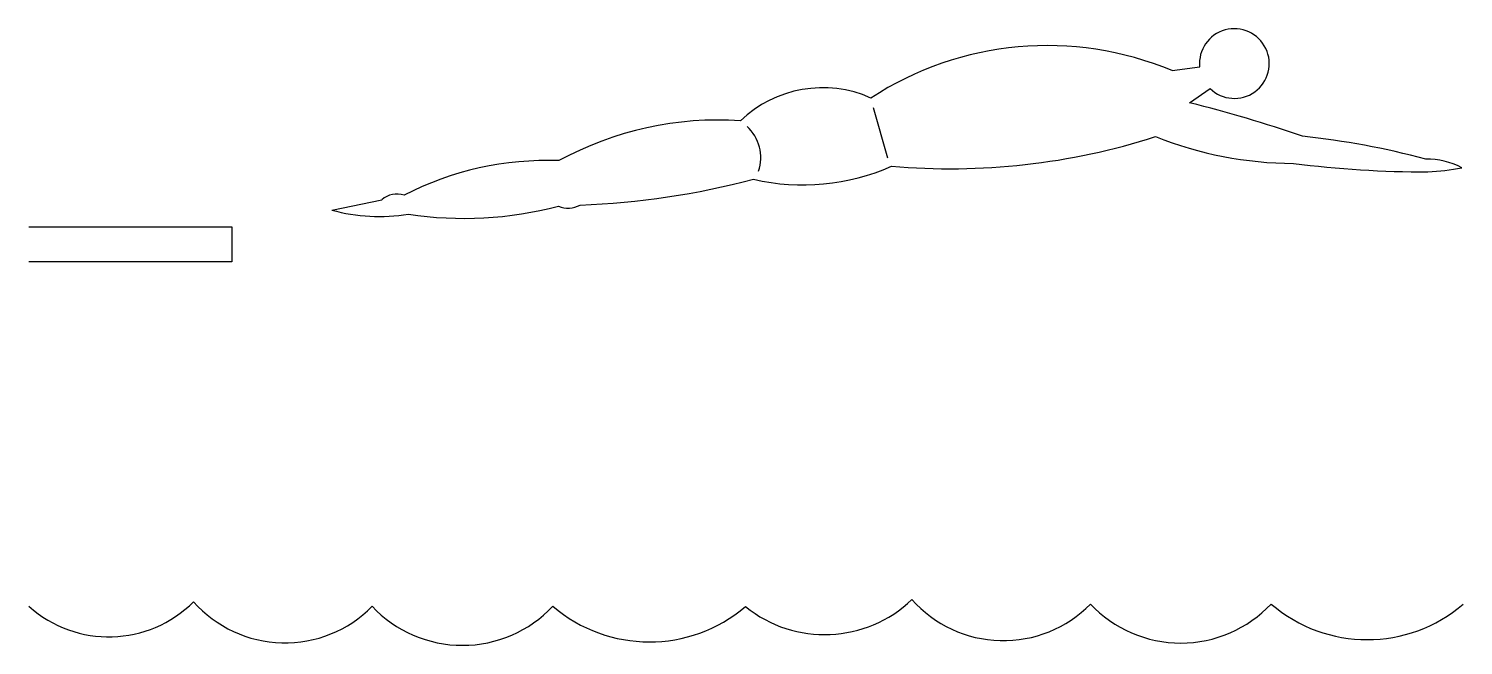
# Model space of a CAD drawing. Extents: x 0.16 to 6.87, y 1.29 to 4.17.
import ezdxf

# ---------------------------------------------------------------- set-up
doc = ezdxf.new("R2010")
doc.units = 0
doc.layers.get('0').update_dxf_attribs({"linetype": 'CONTINUOUS'})

msp = doc.modelspace()

# ---------------------------------------------------------------- linework, layer by layer
for p, q in [((5.5073, 3.9768), (5.6366, 3.9945)), ((5.5893, 3.8266), (5.6853, 3.8928)), ((1.5789, 3.3247), (1.8133, 3.3727))]:
    msp.add_line(p, q)
at = {"color": 3}
msp.add_line((4.1097, 3.8048), (4.1764, 3.5692), dxfattribs=at)
at = {"color": 6}
for p, q in [((0.1619, 3.2455), (1.1123, 3.2463)), ((1.1123, 3.2463), (1.1123, 3.0825)), ((1.1123, 3.0825), (0.1619, 3.0829))]:
    msp.add_line(p, q, dxfattribs=at)
for centre, radius, start, end in [((5.7988, 4.0098), 0.163, 225.84152, 185.36906), ((4.9246, 2.5821), 1.5115, 67.32566, 123.07966), ((4.0991, -2.1444), 6.1542, 70.8554, 75.98752), ((3.3845, 2.1955), 1.5502, 86.12918, 118.6708), ((4.4684, 6.6717), 3.154, 265.04043, 287.76374), ((6.0858, 5.3158), 1.7733, 248.31843, 269.6397), ((5.7405, 0.0322), 3.6567, 74.88936, 84.08346), ((2.5872, 2.094), 1.4626, 87.90004, 117.27935), ((6.6997, 3.2103), 0.3522, 62.54363, 90.97533), ((6.7012, 8.4762), 4.9732, 262.7628, 270.02836), ((6.6482, 4.5907), 1.0891, 272.92012, 281.32991), ((2.5951, 7.0976), 3.7527, 272.21689, 284.76275), ((1.8832, 3.295), 0.1045, 71.22345, 131.96413), ((1.8016, 4.1291), 0.8347, 254.52559, 279.32486), ((2.1972, 5.0096), 1.7239, 261.31543, 284.8348), ((2.6847, 3.4501), 0.1165, 246.6562, 298.5021)]:
    msp.add_arc(centre, radius, start, end)
at = {"color": 3}
for centre, radius, start, end in [((3.8738, 3.3401), 0.5564, 66.05231, 133.72545), ((3.3856, 3.5701), 0.1987, 341.45288, 47.19256), ((3.7833, 4.4572), 1.0152, 256.79175, 293.96749)]:
    msp.add_arc(centre, radius, start, end, dxfattribs=at)
at = {"color": 4}
for centre, radius, start, end in [((0.5368, 1.8899), 0.5609, 228.21493, 314.96735), ((1.3602, 1.8703), 0.5698, 221.44985, 315.61254), ((3.8834, 1.9279), 0.5886, 231.06576, 313.89913), ((4.7186, 1.881), 0.5698, 221.44985, 315.61254), ((5.5483, 1.8803), 0.5804, 223.28691, 316.71309), ((6.42, 2.0055), 0.6895, 229.3451, 310.6549), ((2.1899, 1.8696), 0.5804, 223.28691, 316.71309), ((3.0639, 2.0012), 0.6959, 229.54014, 310.25115)]:
    msp.add_arc(centre, radius, start, end, dxfattribs=at)

doc.saveas('drawing.dxf')
